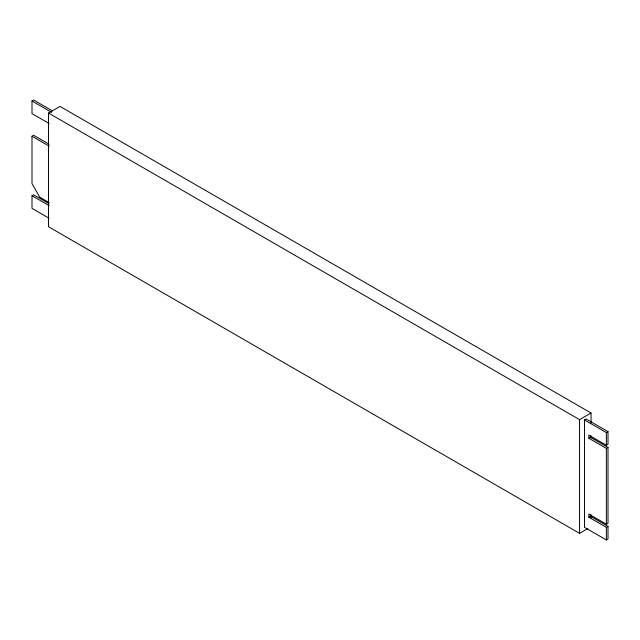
<?xml version="1.0" encoding="UTF-8"?>
<svg xmlns="http://www.w3.org/2000/svg" width="640" height="640" viewBox="0 0 640 640"><rect width="100%" height="100%" fill="white"/><g stroke="black" fill="none" stroke-linecap="round" stroke-linejoin="round"><path stroke-width="0.96" d="M49.152 123.52L32 113.616L32 100.984L33.64 100.032L52.512 110.928M587.76 528.592L579.552 533.336L48.52 226.744L48.52 113.048L60.008 106.416L591.04 413.008L591.04 422.976M49.152 202.608L39.728 197.168L32 183.568L32 136.224L33.64 135.28L49.08 144.192M49.152 218.264L32 208.36L32 195.728L33.64 194.784L49.08 203.696M48.52 113.048L579.552 419.64L591.04 413.008M584.48 419.952L586.12 419.008L608 431.64L608 444.272L606.36 445.216L588.856 435.112L588.856 438.272L606.36 448.376L608 447.432L608 523.224L606.36 524.176L588.856 514.064L588.856 517.224L606.36 527.328L608 526.384L608 539.016L606.36 539.968L584.48 527.328L584.48 419.952L606.36 432.584L608 431.64M588.856 438.272L590.496 437.32L608 447.432M588.856 517.224L590.496 516.28L608 526.384M32 100.984L51.728 112.376M32 136.224L49.152 146.136M32 195.728L49.152 205.632M606.36 432.584L606.36 445.216M606.36 448.376L606.36 524.176M606.36 527.328L606.36 539.968M591.04 435.944L591.04 437.936M591.04 514.736L591.04 517.728M590.496 435.744L590.496 437.32M590.496 514.696L590.496 516.28M579.552 419.64L579.552 533.336"/></g></svg>
